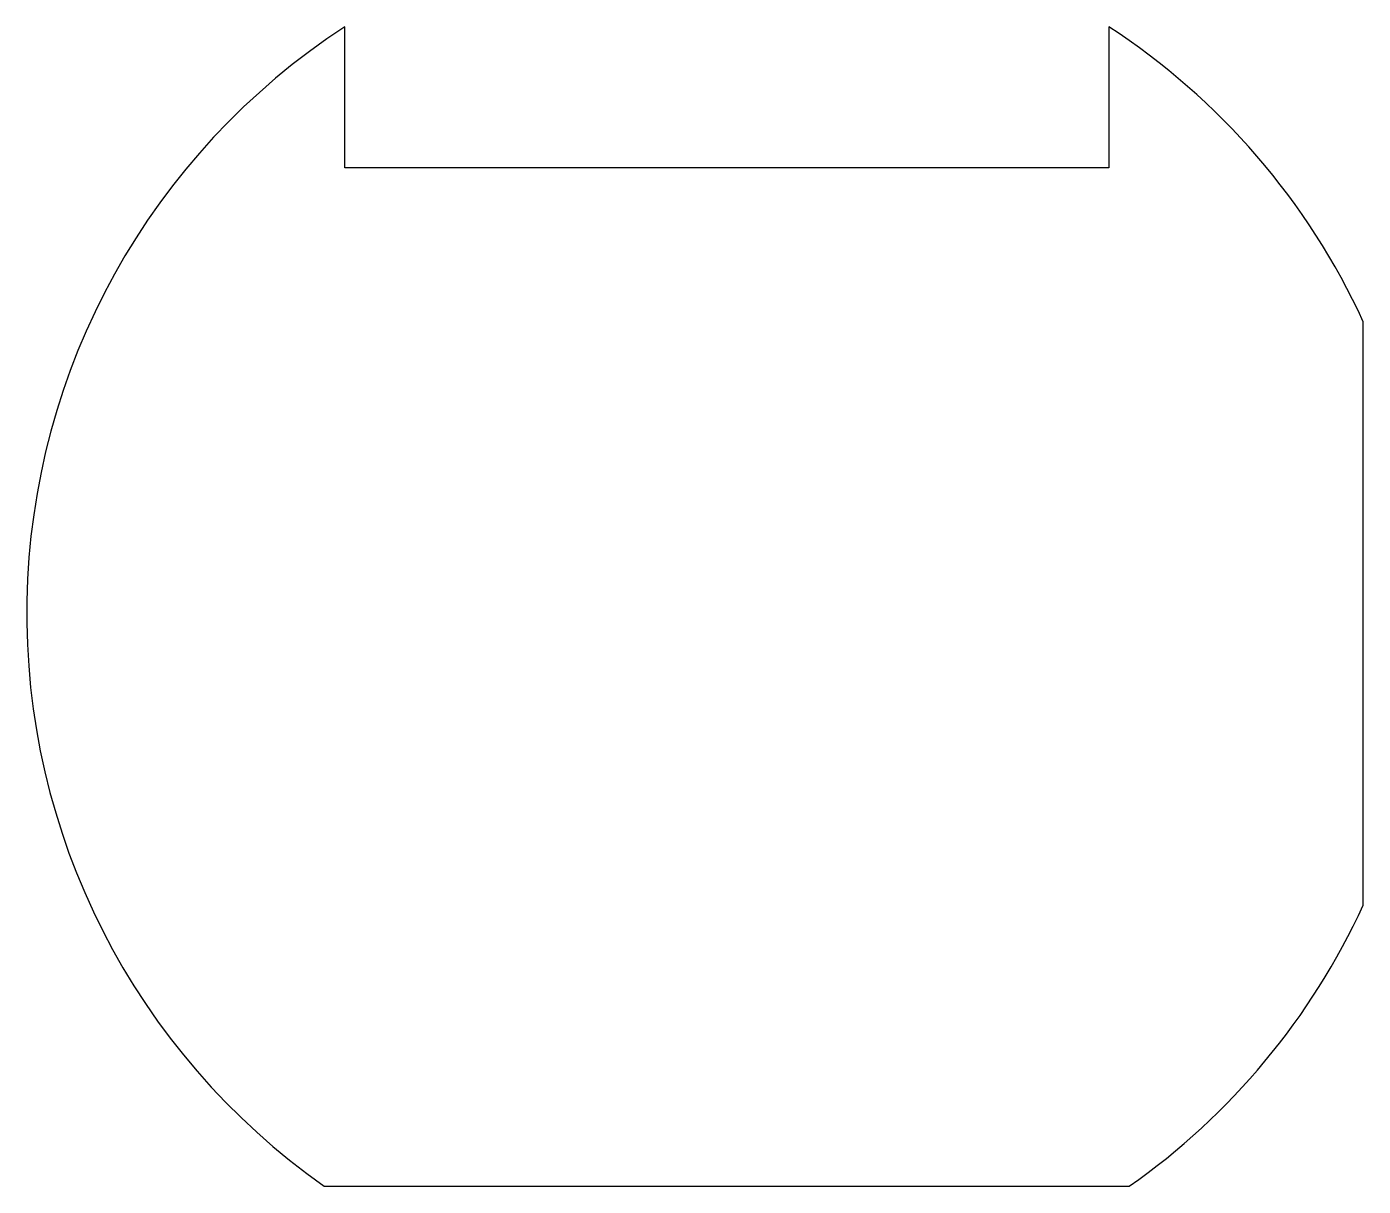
# Model space of a CAD drawing. Extents: x 176.7 to 197.7, y 225.1 to 243.4.
import ezdxf

# ---------------------------------------------------------------- set-up
doc = ezdxf.new("R2010")
doc.units = 0
doc.layers.add('ANA', color=220, linetype='CONTINUOUS')

msp = doc.modelspace()

# ---------------------------------------------------------------- linework, layer by layer
at = {"layer": 'ANA'}
msp.add_lwpolyline([(193.701, 241.136), (181.701, 241.136), (181.701, 243.356, 0.530856), (181.376, 225.136), (194.025, 225.136, 0.13291), (197.701, 229.554), (197.701, 238.719, 0.141984), (193.701, 243.356)], format="xyb", close=True, dxfattribs=at)

doc.saveas('drawing.dxf')
